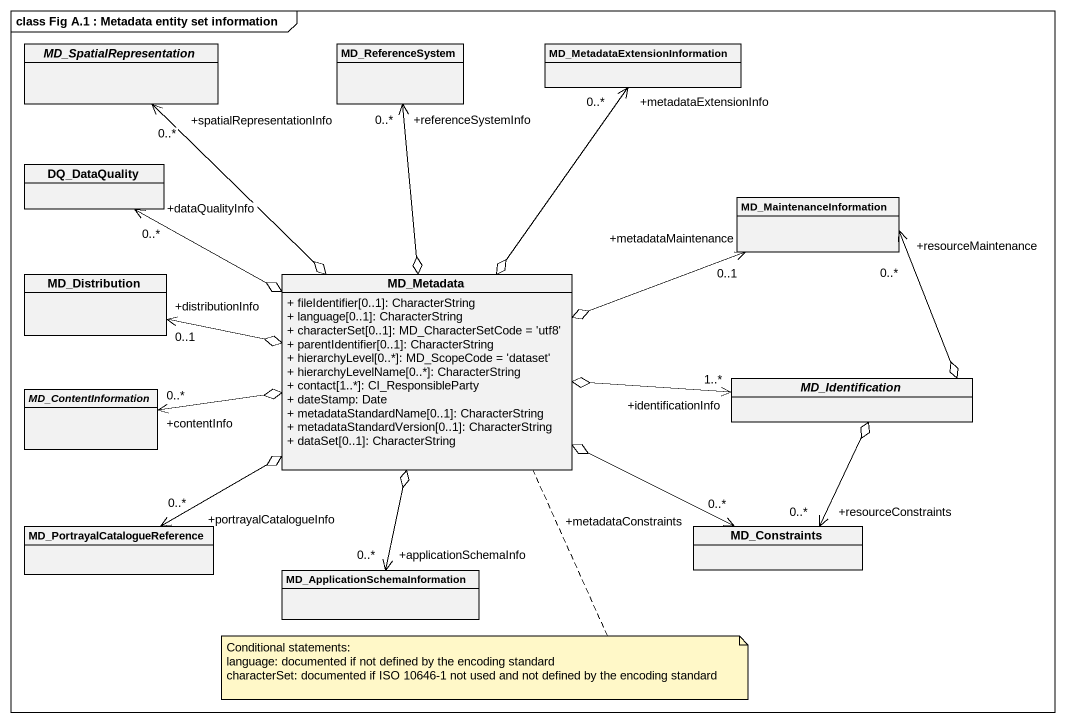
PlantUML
@startuml
mainframe class Fig A.1 : Metadata entity set information
hide circle
hide empty members
skinparam classAttributeIconSize 0
abstract class MD_SpatialRepresentation
class MD_ReferenceSystem
class "MD_MetadataExtensionInformation" as MD_MetadataExtensionInformat
class DQ_DataQuality
class MD_MaintenanceInformation
class MD_Distribution
class MD_Metadata {
  + fileIdentifier[0..1]: CharacterString
  + language[0..1]: CharacterString
  + characterSet[0..1]: MD_CharacterSetCode = 'utf8'
  + parentIdentifier[0..1]: CharacterString
  + hierarchyLevel[0..*]: MD_ScopeCode = 'dataset'
  + hierarchyLevelName[0..*]: CharacterString
  + contact[1..*]: CI_ResponsibleParty
  + dateStamp: Date
  + metadataStandardName[0..1]: CharacterString
  + metadataStandardVersion[0..1]: CharacterString
  + dataSet[0..1]: CharacterString
}
abstract class MD_ContentInformation
abstract class MD_Identification
class "MD_PortrayalCatalogueReference" as MD_PortrayalCatalogueReferen
class MD_Constraints
class "MD_ApplicationSchemaInformation" as MD_ApplicationSchemaInformat
MD_SpatialRepresentation "+spatialRepresentationInfo\n0..*" <--o MD_Metadata
DQ_DataQuality "+dataQualityInfo\n0..*" <-right-o MD_Metadata
MD_MaintenanceInformation "+metadataMaintenance\n0..1" <-left-o MD_Metadata
MD_Metadata o-up-> "+referenceSystemInfo\n0..*" MD_ReferenceSystem
MD_Metadata o-up-> "+metadataExtensionInfo\n0..*" MD_MetadataExtensionInformat
MD_Metadata o-left-> "+distributionInfo\n0..1" MD_Distribution
MD_Metadata o-left-> "+contentInfo\n0..*" MD_ContentInformation
MD_Metadata o-left-> "+portrayalCatalogueInfo\n0..*" MD_PortrayalCatalogueReferen
MD_Identification o-up-> "+resourceMaintenance\n0..*" MD_MaintenanceInformation
MD_Identification "+identificationInfo\n1..*" <-left-o MD_Metadata
MD_Constraints "+metadataConstraints\n0..*" <-left-o MD_Metadata
MD_Constraints "+resourceConstraints\n0..*" <-up-o MD_Identification
MD_ApplicationSchemaInformat "+applicationSchemaInfo\n0..*" <-up-o MD_Metadata
note bottom of MD_Metadata
  Conditional statements:
  language: documented if not defined by the encoding standard
  characterSet: documented if ISO 10646-1 not used and not defined by the encoding standard
end note
@enduml
